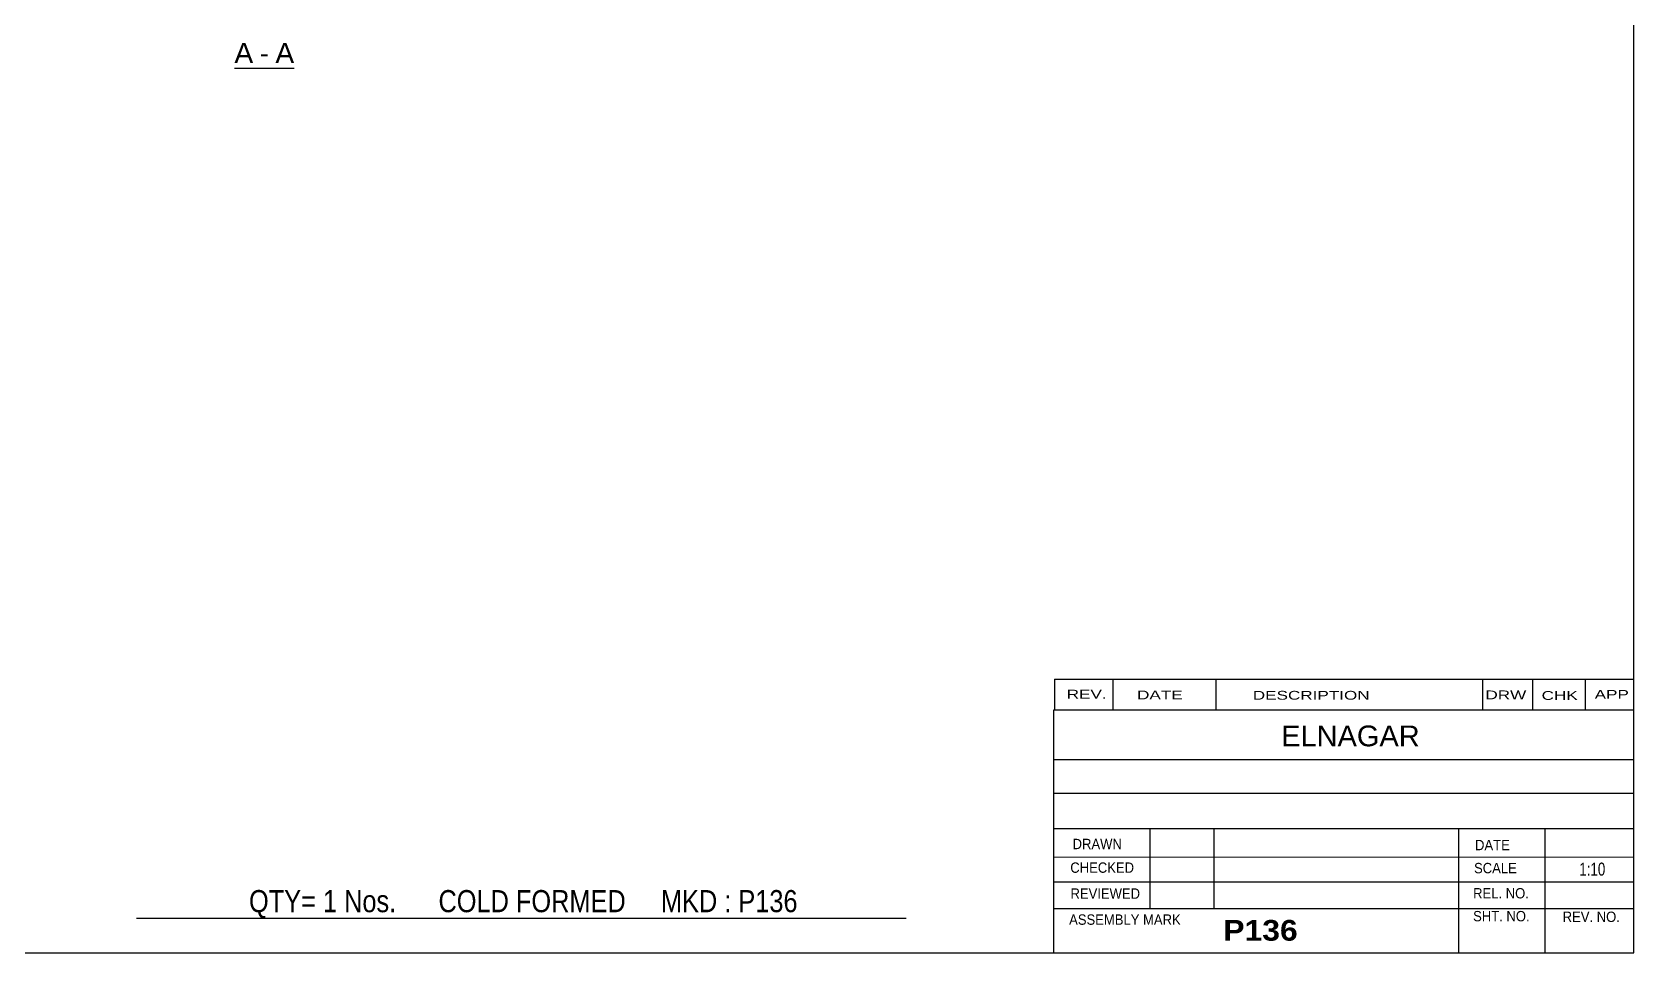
# Model space of a CAD drawing. Header units: millimetres. Extents: x -9 to 393, y -222 to 55.
# Drawn here: x 151.6 to 393.5, y -221.7 to -82.6 of the extents above; entities that cross this region are included whole.
import ezdxf

# ---------------------------------------------------------------- set-up
doc = ezdxf.new("R2010")
doc.units = ezdxf.units.MM
doc.styles.add('Arial', font='ARIAL.TTF', dxfattribs={"height": 0.2})
doc.styles.add('Arial Bold', font='ARIALBD.TTF', dxfattribs={"height": 0.2})
doc.styles.add('Arial Narrow', font='ARIALN.TTF', dxfattribs={"height": 0.2})

# ---------------------------------------------------------------- blocks, each defined once
blk = doc.blocks.new('Unknown-628701977-1200')
at = {"color": 5, "linetype": 'Continuous'}
for p, q in [((393.5, -221.66), (393.5, 55.34)), ((-6.5, -221.66), (393.5, -221.66))]:
    blk.add_line(p, q, dxfattribs=at)
blk = doc.blocks.new('Unknown-628701977-12 - 1668')
at = {"color": 7, "linetype": 'Continuous'}
blk.add_line((182.17, -88.01), (191.2, -88.01), dxfattribs=at)
at = {"color": 0, "linetype": 'Continuous'}
blk.add_wipeout([(185.02, -87.26), (185.02, -84.06), (182.17, -84.06), (182.17, -87.26)], dxfattribs=at)
blk.add_wipeout([(187.4, -87.26), (187.4, -84.06), (185.98, -84.06), (185.98, -87.26)], dxfattribs=at)
at = {"color": 96, "linetype": 'Continuous', "style": 'Arial'}
blk.add_text('A', height=3.06, dxfattribs=at).set_placement((182.17, -87.26))
at = {"color": 0, "linetype": 'Continuous'}
blk.add_wipeout([(191.2, -87.26), (191.2, -84.06), (188.36, -84.06), (188.36, -87.26)], dxfattribs=at)
at = {"color": 96, "linetype": 'Continuous', "style": 'Arial'}
for s, p in [('A', (188.36, -87.26)), ('-', (185.98, -87.26))]:
    blk.add_text(s, height=3.06, dxfattribs=at).set_placement(p)
blk = doc.blocks.new('CBS_REVISION-628701977-3304')
at = {"color": 7, "linetype": 'Continuous'}
for p, q in [((305.99, -180.28), (393.49, -180.28)), ((305.99, -180.28), (305.99, -184.91)), ((314.79, -180.28), (314.79, -184.91)), ((330.38, -180.28), (330.38, -184.84)), ((370.64, -180.28), (370.64, -184.91)), ((378.18, -180.28), (378.18, -184.91)), ((386.13, -180.28), (386.13, -184.91)), ((305.99, -184.91), (393.49, -184.91))]:
    blk.add_line(p, q, dxfattribs=at)
at = {"color": 7, "style": 'Arial Narrow', "width": 1.7}
for s, height, p in [('REV.', 1.326, (307.85, -183.23)), ('DATE', 1.326, (318.47, -183.35)), ('DESCRIPTION', 1.3257, (335.95, -183.4)), ('DRW', 1.326, (371.07, -183.34)), ('CHK', 1.326, (379.55, -183.43)), ('APP', 1.326, (387.56, -183.27))]:
    blk.add_text(s, height=height, dxfattribs=at).set_placement(p)
blk = doc.blocks.new('CBS_CALLOFF-628701977-3302')
at = {"color": 7, "linetype": 'Continuous'}
blk.add_line((167.38, -216.39), (283.61, -216.41), dxfattribs=at)
at = {"color": 3, "linetype": 'Continuous', "style": 'Arial Narrow'}
blk.add_text('QTY= 1 Nos.      COLD FORMED     MKD : P136', height=3.3405, dxfattribs=at).set_placement((184.38, -215.5))
blk = doc.blocks.new('CBS_NAME_BLOG-628701977-3303')
at = {"color": 7, "linetype": 'Continuous'}
for p, q in [((305.91, -221.62), (305.9, -184.91)), ((305.91, -184.91), (393.42, -184.91)), ((305.91, -192.44), (393.43, -192.44)), ((305.98, -197.5), (393.5, -197.5)), ((305.91, -202.87), (393.42, -202.87)), ((320.43, -214.97), (320.43, -202.88)), ((330.11, -214.95), (330.11, -202.88)), ((367.03, -221.62), (367.03, -202.88)), ((380.08, -221.62), (380.08, -202.87)), ((305.91, -207.17), (393.5, -207.15)), ((305.91, -210.92), (393.42, -210.92)), ((305.91, -214.96), (393.42, -214.96)), ((305.91, -221.66), (393.5, -221.66))]:
    blk.add_line(p, q, dxfattribs=at)
at = {"color": 3, "linetype": 'Continuous', "style": 'Arial'}
blk.add_text('ELNAGAR', height=3.133, dxfattribs=at).set_placement((340.23, -190.44))
at = {"color": 3, "linetype": 'Continuous'}
for s, height, style, width, p in [('DRAWN', 1.566, 'Arial', 0.9, (308.74, -205.98)), ('DATE', 1.566, 'Arial', 0.9, (369.5, -206.14)), ('CHECKED', 1.566, 'Arial', 0.9, (308.39, -209.55)), ('1:10', 1.957, 'Arial Narrow', 0.9, (385.24, -209.97)), ('SCALE', 1.566, 'Arial', 0.9, (369.35, -209.62)), ('REVIEWED', 1.566, 'Arial', 0.9, (308.42, -213.47)), ('REL. NO.', 1.566, 'Arial', 0.9, (369.21, -213.42)), ('ASSEMBLY MARK', 1.5663, 'Arial', 0.9, (308.21, -217.4)), ('P136', 3.131, 'Arial Bold', 1.1, (331.49, -219.8)), ('SHT. NO.', 1.566, 'Arial', 0.9, (369.21, -216.88)), ('REV. NO.', 1.566, 'Arial', 0.9, (382.73, -216.98))]:
    blk.add_text(s, height=height, dxfattribs=dict(at, style=style, width=width)).set_placement(p)

msp = doc.modelspace()

# ---------------------------------------------------------------- block references
for name in ['Unknown-628701977-1200', 'CBS_REVISION-628701977-3304', 'CBS_NAME_BLOG-628701977-3303', 'CBS_CALLOFF-628701977-3302']:
    msp.add_blockref(name, (0, 0))

# ---------------------------------------------------------------- next in the draw order: block references
msp.add_blockref('Unknown-628701977-12 - 1668', (0, 0))

doc.saveas('drawing.dxf')
